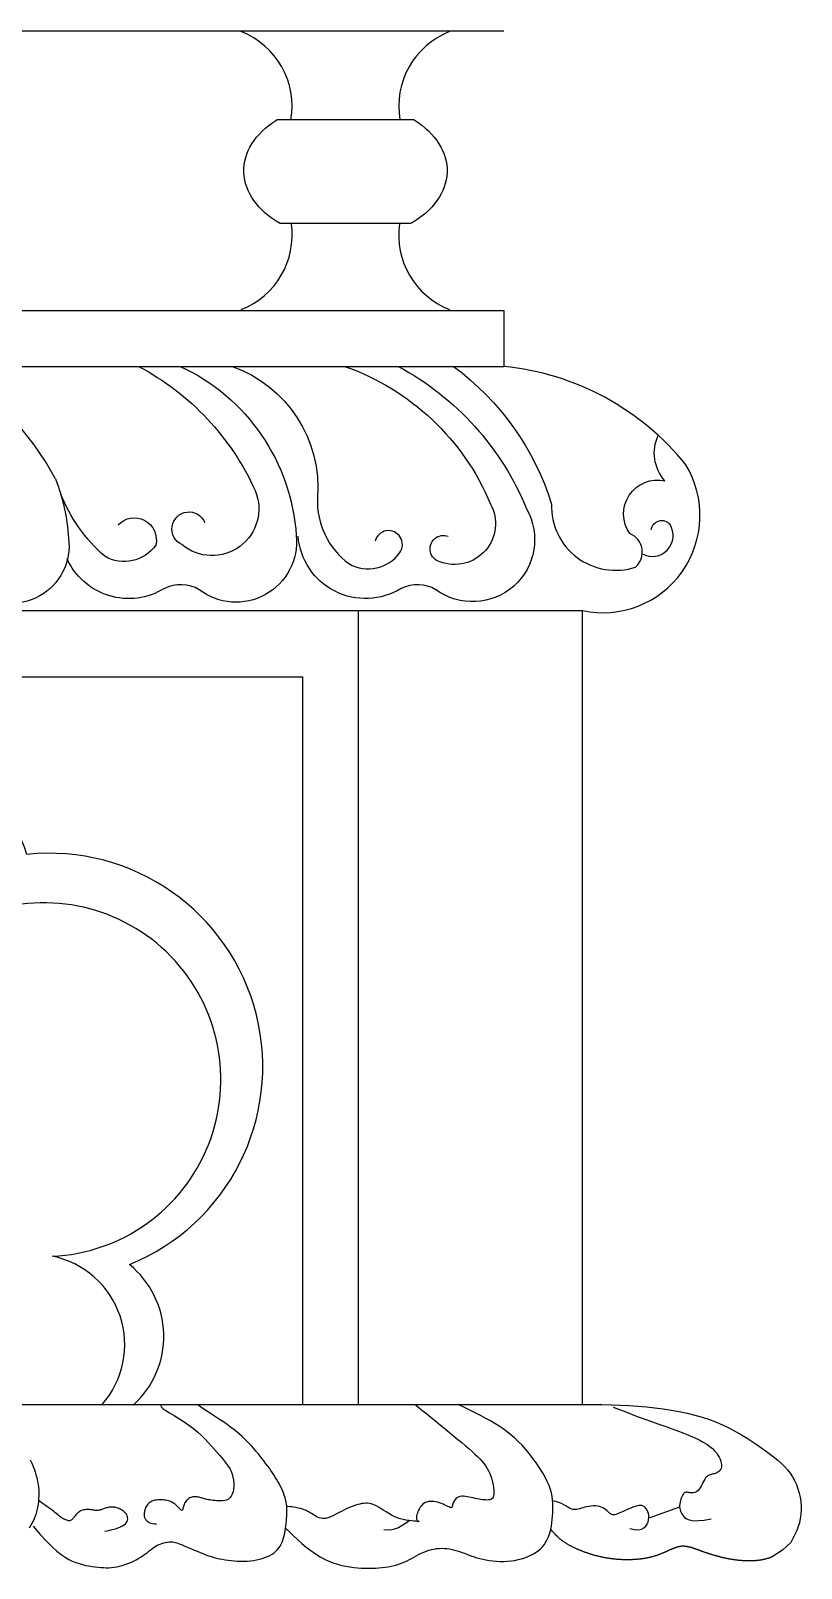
# Model space of a CAD drawing. Extents: x 1546 to 2300, y 2585 to 3453.
# Drawn here: x 2036.6 to 2177.7, y 3023.9 to 3305.3 of the extents above; entities that cross this region are included whole.
import ezdxf

# ---------------------------------------------------------------- set-up
doc = ezdxf.new("R2010")
doc.units = 0
doc.header["$LTSCALE"] = 100
doc.header["$MEASUREMENT"] = 0
for name, color, linetype in [('3', 3, 'CONTINUOUS'), ('4', 4, 'CONTINUOUS'), ('7', 7, 'CONTINUOUS')]:
    doc.layers.add(name, color=color, linetype=linetype)

msp = doc.modelspace()

# ---------------------------------------------------------------- linework, layer by layer
at = {"layer": '3'}
for points in [[(2056.3, 3243.92, -0.166758), (2077.68, 3221.17, -0.786109), (2064.27, 3211.29, -1.476922), (2068.46, 3215.32)], [(2073.49, 3243.92, -0.339015), (2089.09, 3219.81, 0.251606), (2094.86, 3207.81, 0.387484), (2104.18, 3209.85, 1.209122), (2099.63, 3211.9)], [(2094.03, 3243.92, -0.212943), (2120.79, 3218.72, -0.696085), (2111.52, 3208.15, -1.057158), (2113.05, 3212.81, -1.477588)], [(2113.99, 3243.92, -0.159085), (2131.98, 3218.72, 0.523282), (2147.35, 3207.18, 0.555487), (2146.32, 3213.3, -0.686592), (2152.72, 3222.98, -0.299604), (2151.5, 3231.29, -0.299604)], [(2052.55, 3214.9, -0.772247), (2059.47, 3211.2, -0.387484), (2050.14, 3209.15, -0.118951), (2042.02, 3220.61)]]:
    msp.add_lwpolyline(points, format="xyb", dxfattribs=at)
for points in [[(2060.38, 3053.71), (2060.44, 3053.49), (2060.76, 3053.19), (2061.3, 3052.82), (2062, 3052.38), (2062.82, 3051.88), (2063.72, 3051.34), (2064.64, 3050.75), (2065.54, 3050.14), (2066.37, 3049.5), (2067.15, 3048.86), (2067.86, 3048.2), (2068.52, 3047.55), (2069.13, 3046.9), (2069.69, 3046.27), (2070.22, 3045.67), (2070.72, 3045.09), (2071.18, 3044.56), (2071.62, 3044.05), (2072.02, 3043.57), (2072.39, 3043.1), (2072.72, 3042.63), (2073.01, 3042.16), (2073.25, 3041.67), (2073.45, 3041.16), (2073.61, 3040.62), (2073.71, 3040.06), (2073.77, 3039.49), (2073.77, 3038.93), (2073.73, 3038.4), (2073.64, 3037.91), (2073.49, 3037.47), (2073.29, 3037.1), (2073.05, 3036.8), (2072.76, 3036.58), (2072.43, 3036.42), (2072.09, 3036.32), (2071.72, 3036.26), (2071.35, 3036.24), (2070.98, 3036.25), (2070.62, 3036.27), (2070.28, 3036.3), (2069.95, 3036.34), (2069.65, 3036.38), (2069.36, 3036.43), (2069.1, 3036.48), (2068.85, 3036.54), (2068.62, 3036.59), (2068.4, 3036.64), (2068.21, 3036.7), (2068.03, 3036.75), (2067.85, 3036.79), (2067.69, 3036.84), (2067.53, 3036.88), (2067.38, 3036.91), (2067.23, 3036.94), (2067.07, 3036.97), (2066.91, 3036.99), (2066.74, 3037), (2066.57, 3037), (2066.4, 3036.99), (2066.23, 3036.97), (2066.05, 3036.93), (2065.88, 3036.88), (2065.71, 3036.81), (2065.55, 3036.71), (2065.39, 3036.6), (2065.24, 3036.47), (2065.1, 3036.32), (2064.97, 3036.16), (2064.85, 3035.99), (2064.75, 3035.81), (2064.66, 3035.61), (2064.59, 3035.41), (2064.54, 3035.21), (2064.49, 3035.03), (2064.45, 3034.85), (2064.41, 3034.71), (2064.36, 3034.6), (2064.3, 3034.53), (2064.22, 3034.52), (2064.11, 3034.56), (2063.99, 3034.66), (2063.85, 3034.79), (2063.69, 3034.96), (2063.52, 3035.14), (2063.34, 3035.33), (2063.14, 3035.52), (2062.94, 3035.69), (2062.73, 3035.85), (2062.52, 3035.98), (2062.3, 3036.1), (2062.07, 3036.19), (2061.82, 3036.27), (2061.57, 3036.34), (2061.31, 3036.39), (2061.04, 3036.42), (2060.75, 3036.45), (2060.46, 3036.46), (2060.16, 3036.46), (2059.86, 3036.44), (2059.57, 3036.41), (2059.28, 3036.36), (2059.02, 3036.29), (2058.77, 3036.2), (2058.55, 3036.09), (2058.35, 3035.96), (2058.17, 3035.82), (2058.01, 3035.66), (2057.88, 3035.49), (2057.76, 3035.32), (2057.66, 3035.13), (2057.58, 3034.95), (2057.51, 3034.76), (2057.45, 3034.57), (2057.41, 3034.38), (2057.38, 3034.19), (2057.36, 3034.02), (2057.35, 3033.85), (2057.35, 3033.69), (2057.35, 3033.55), (2057.37, 3033.42), (2057.38, 3033.3), (2057.41, 3033.2), (2057.45, 3033.1), (2057.5, 3033), (2057.56, 3032.9), (2057.64, 3032.8), (2057.74, 3032.7), (2057.86, 3032.59), (2058, 3032.48), (2058.16, 3032.37), (2058.37, 3032.27), (2058.61, 3032.18), (2058.89, 3032.12), (2059.22, 3032.07), (2059.6, 3032.05)], [(2106.97, 3053.89), (2107.28, 3053.64), (2107.76, 3053.25), (2108.37, 3052.76), (2109.09, 3052.17), (2109.89, 3051.53), (2110.74, 3050.84), (2111.6, 3050.14), (2112.46, 3049.44), (2113.29, 3048.77), (2114.08, 3048.13), (2114.82, 3047.51), (2115.53, 3046.92), (2116.19, 3046.36), (2116.81, 3045.83), (2117.39, 3045.32), (2117.92, 3044.83), (2118.4, 3044.37), (2118.84, 3043.93), (2119.23, 3043.49), (2119.59, 3043.06), (2119.9, 3042.63), (2120.19, 3042.19), (2120.43, 3041.73), (2120.65, 3041.26), (2120.85, 3040.76), (2121.01, 3040.24), (2121.14, 3039.72), (2121.25, 3039.21), (2121.33, 3038.71), (2121.37, 3038.25), (2121.39, 3037.83), (2121.37, 3037.47), (2121.32, 3037.17), (2121.25, 3036.93), (2121.14, 3036.75), (2121, 3036.61), (2120.84, 3036.52), (2120.65, 3036.46), (2120.43, 3036.43), (2120.19, 3036.42), (2119.93, 3036.43), (2119.64, 3036.45), (2119.34, 3036.48), (2119.02, 3036.53), (2118.68, 3036.59), (2118.34, 3036.65), (2117.98, 3036.72), (2117.62, 3036.8), (2117.26, 3036.88), (2116.89, 3036.95), (2116.53, 3037.02), (2116.18, 3037.08), (2115.85, 3037.11), (2115.53, 3037.11), (2115.24, 3037.08), (2114.97, 3037.01), (2114.73, 3036.89), (2114.52, 3036.74), (2114.35, 3036.55), (2114.2, 3036.35), (2114.07, 3036.14), (2113.97, 3035.93), (2113.89, 3035.72), (2113.83, 3035.54), (2113.79, 3035.38), (2113.77, 3035.24), (2113.74, 3035.14), (2113.71, 3035.07), (2113.67, 3035.02), (2113.6, 3035.01), (2113.5, 3035.03), (2113.37, 3035.07), (2113.19, 3035.15), (2112.97, 3035.25), (2112.71, 3035.37), (2112.42, 3035.5), (2112.11, 3035.64), (2111.78, 3035.77), (2111.44, 3035.89), (2111.09, 3036), (2110.75, 3036.08), (2110.4, 3036.14), (2110.07, 3036.16), (2109.74, 3036.16), (2109.42, 3036.12), (2109.12, 3036.05), (2108.83, 3035.94), (2108.57, 3035.79), (2108.33, 3035.59), (2108.11, 3035.37), (2107.92, 3035.11), (2107.75, 3034.84), (2107.6, 3034.56), (2107.48, 3034.29), (2107.38, 3034.02), (2107.3, 3033.77), (2107.25, 3033.55), (2107.22, 3033.35), (2107.21, 3033.18), (2107.23, 3033.03), (2107.25, 3032.9), (2107.3, 3032.79), (2107.36, 3032.7), (2107.43, 3032.63), (2107.51, 3032.58), (2107.59, 3032.54), (2107.66, 3032.51), (2107.7, 3032.49), (2107.71, 3032.48), (2107.66, 3032.48), (2107.54, 3032.49), (2107.35, 3032.51), (2107.07, 3032.52), (2106.71, 3032.55), (2106.29, 3032.59), (2105.81, 3032.65), (2105.3, 3032.74), (2104.77, 3032.85), (2104.22, 3033), (2103.68, 3033.18), (2103.15, 3033.4), (2102.64, 3033.66), (2102.15, 3033.94), (2101.67, 3034.23), (2101.22, 3034.52), (2100.78, 3034.8), (2100.37, 3035.06), (2099.98, 3035.28), (2099.61, 3035.47), (2099.26, 3035.61), (2098.92, 3035.71), (2098.59, 3035.78), (2098.26, 3035.82), (2097.93, 3035.82), (2097.59, 3035.8), (2097.24, 3035.75), (2096.87, 3035.67), (2096.48, 3035.57), (2096.07, 3035.45), (2095.65, 3035.31), (2095.23, 3035.16), (2094.79, 3034.98), (2094.35, 3034.78), (2093.91, 3034.57), (2093.47, 3034.34), (2093.03, 3034.11), (2092.6, 3033.87), (2092.17, 3033.65), (2091.76, 3033.45), (2091.36, 3033.28), (2090.99, 3033.14), (2090.63, 3033.05), (2090.29, 3033.02), (2089.98, 3033.03), (2089.68, 3033.08), (2089.39, 3033.17), (2089.12, 3033.28), (2088.86, 3033.42), (2088.61, 3033.57), (2088.35, 3033.73), (2088.1, 3033.88), (2087.84, 3034.04), (2087.58, 3034.19), (2087.3, 3034.34), (2087, 3034.48), (2086.69, 3034.61), (2086.34, 3034.73), (2085.97, 3034.84), (2085.57, 3034.94), (2085.16, 3035.02), (2084.75, 3035.09), (2084.36, 3035.14), (2084.02, 3035.19), (2083.74, 3035.22), (2083.54, 3035.24), (2083.45, 3035.25)], [(2143.25, 3053.42), (2145.54, 3052.53), (2147.66, 3051.73), (2149.62, 3051.01), (2151.42, 3050.37), (2153.06, 3049.79), (2154.55, 3049.26), (2155.88, 3048.77), (2157.06, 3048.31), (2158.1, 3047.87), (2158.99, 3047.44), (2159.76, 3047.03), (2160.42, 3046.62), (2160.97, 3046.23), (2161.44, 3045.83), (2161.83, 3045.44), (2162.16, 3045.05), (2162.43, 3044.65), (2162.66, 3044.26), (2162.83, 3043.87), (2162.96, 3043.5), (2163.04, 3043.14), (2163.07, 3042.81), (2163.06, 3042.5), (2163, 3042.23), (2162.9, 3042), (2162.77, 3041.8), (2162.6, 3041.63), (2162.41, 3041.5), (2162.21, 3041.39), (2162, 3041.3), (2161.78, 3041.23), (2161.57, 3041.18), (2161.37, 3041.14), (2161.18, 3041.1), (2161, 3041.05), (2160.83, 3040.99), (2160.66, 3040.91), (2160.5, 3040.81), (2160.34, 3040.66), (2160.18, 3040.46), (2160.02, 3040.22), (2159.86, 3039.93), (2159.7, 3039.62), (2159.53, 3039.29), (2159.36, 3038.97), (2159.18, 3038.66), (2158.99, 3038.38), (2158.79, 3038.15), (2158.58, 3037.97), (2158.36, 3037.85), (2158.14, 3037.77), (2157.92, 3037.72), (2157.7, 3037.71), (2157.49, 3037.72), (2157.29, 3037.74), (2157.11, 3037.77), (2156.94, 3037.8), (2156.79, 3037.83), (2156.66, 3037.84), (2156.54, 3037.83), (2156.42, 3037.8), (2156.31, 3037.75), (2156.2, 3037.65), (2156.1, 3037.52), (2155.98, 3037.34), (2155.87, 3037.12), (2155.76, 3036.87), (2155.66, 3036.59), (2155.58, 3036.3), (2155.5, 3036), (2155.45, 3035.7), (2155.42, 3035.41), (2155.42, 3035.14), (2155.44, 3034.87), (2155.5, 3034.62), (2155.57, 3034.38), (2155.68, 3034.15), (2155.81, 3033.91), (2155.96, 3033.69), (2156.14, 3033.46), (2156.34, 3033.23), (2156.61, 3033.02), (2156.96, 3032.84), (2157.43, 3032.7), (2158.06, 3032.63), (2158.87, 3032.64), (2159.91, 3032.75), (2161.19, 3032.97)], [(2050.13, 3030.72), (2050.86, 3030.86), (2051.51, 3031.01), (2052.08, 3031.16), (2052.58, 3031.32), (2053.01, 3031.49), (2053.37, 3031.67), (2053.67, 3031.86), (2053.9, 3032.06), (2054.09, 3032.28), (2054.21, 3032.5), (2054.29, 3032.73), (2054.33, 3032.96), (2054.32, 3033.19), (2054.27, 3033.41), (2054.19, 3033.63), (2054.08, 3033.83), (2053.93, 3034.02), (2053.77, 3034.2), (2053.58, 3034.36), (2053.38, 3034.5), (2053.17, 3034.63), (2052.96, 3034.74), (2052.75, 3034.84), (2052.54, 3034.93), (2052.34, 3034.99), (2052.14, 3035.05), (2051.96, 3035.09), (2051.78, 3035.11), (2051.6, 3035.13), (2051.43, 3035.13), (2051.25, 3035.13), (2051.08, 3035.11), (2050.91, 3035.08), (2050.73, 3035.04), (2050.55, 3035), (2050.38, 3034.96), (2050.21, 3034.9), (2050.05, 3034.85), (2049.89, 3034.8), (2049.74, 3034.74), (2049.6, 3034.69), (2049.47, 3034.64), (2049.34, 3034.6), (2049.21, 3034.56), (2049.07, 3034.53), (2048.93, 3034.51), (2048.78, 3034.5), (2048.61, 3034.5), (2048.43, 3034.51), (2048.23, 3034.54), (2048.02, 3034.57), (2047.81, 3034.6), (2047.58, 3034.63), (2047.36, 3034.66), (2047.13, 3034.68), (2046.91, 3034.68), (2046.69, 3034.68), (2046.48, 3034.65), (2046.28, 3034.62), (2046.08, 3034.56), (2045.89, 3034.5), (2045.71, 3034.42), (2045.54, 3034.32), (2045.37, 3034.22), (2045.22, 3034.1), (2045.07, 3033.97), (2044.94, 3033.83), (2044.81, 3033.69), (2044.69, 3033.55), (2044.58, 3033.41), (2044.48, 3033.27), (2044.38, 3033.15), (2044.29, 3033.03), (2044.21, 3032.93), (2044.13, 3032.84), (2044.05, 3032.76), (2043.96, 3032.7), (2043.86, 3032.66), (2043.75, 3032.63), (2043.63, 3032.62), (2043.5, 3032.63), (2043.34, 3032.66), (2043.18, 3032.7), (2043.01, 3032.76), (2042.84, 3032.83), (2042.66, 3032.91), (2042.49, 3033), (2042.32, 3033.11), (2042.15, 3033.22), (2041.99, 3033.34), (2041.82, 3033.47), (2041.65, 3033.61), (2041.46, 3033.77), (2041.24, 3033.94), (2041, 3034.14), (2040.73, 3034.35), (2040.42, 3034.59), (2040.08, 3034.84), (2039.72, 3035.1), (2039.36, 3035.36), (2039, 3035.62), (2038.65, 3035.86), (2038.33, 3036.09), (2038.04, 3036.29)], [(2146.28, 3031.21), (2147.15, 3031.01), (2147.86, 3030.98), (2148.44, 3031.09), (2148.89, 3031.31), (2149.24, 3031.62), (2149.48, 3031.99), (2149.64, 3032.39), (2149.74, 3032.81), (2149.77, 3033.21), (2149.76, 3033.59), (2149.7, 3033.95), (2149.6, 3034.27), (2149.47, 3034.57), (2149.32, 3034.82), (2149.13, 3035.04), (2148.94, 3035.2), (2148.72, 3035.32), (2148.5, 3035.39), (2148.26, 3035.42), (2148.01, 3035.41), (2147.74, 3035.37), (2147.45, 3035.29), (2147.15, 3035.19), (2146.83, 3035.08), (2146.49, 3034.94), (2146.14, 3034.8), (2145.78, 3034.65), (2145.42, 3034.49), (2145.08, 3034.34), (2144.75, 3034.2), (2144.45, 3034.06), (2144.18, 3033.94), (2143.94, 3033.84), (2143.74, 3033.76), (2143.56, 3033.71), (2143.4, 3033.68), (2143.25, 3033.69), (2143.1, 3033.72), (2142.95, 3033.79), (2142.79, 3033.9), (2142.6, 3034.04), (2142.4, 3034.22), (2142.17, 3034.41), (2141.93, 3034.6), (2141.66, 3034.8), (2141.37, 3034.98), (2141.06, 3035.13), (2140.72, 3035.25), (2140.36, 3035.32), (2139.99, 3035.35), (2139.6, 3035.34), (2139.21, 3035.31), (2138.82, 3035.25), (2138.44, 3035.17), (2138.08, 3035.09), (2137.73, 3034.99), (2137.41, 3034.9), (2137.12, 3034.81), (2136.84, 3034.74), (2136.57, 3034.69), (2136.31, 3034.66), (2136.05, 3034.66), (2135.79, 3034.71), (2135.52, 3034.8), (2135.24, 3034.95), (2134.93, 3035.13), (2134.59, 3035.34), (2134.21, 3035.55), (2133.79, 3035.77), (2133.3, 3035.97), (2132.76, 3036.13), (2132.13, 3036.26)], [(2155.42, 3035.12), (2149.76, 3033.07)], [(2105.91, 3032.59), (2105.41, 3032.26), (2104.92, 3031.93), (2104.42, 3031.62), (2103.91, 3031.34), (2103.35, 3031.12), (2102.73, 3030.98), (2102.04, 3030.91), (2101.24, 3030.95)]]:
    msp.add_lwpolyline(points, dxfattribs=at)
for centre, radius, start, end in [((2150.43, 3212.95), 3.81, 240.8558, 32.0424), ((2152.15, 3213.65), 2.01, 41.0055, 170.8546)]:
    msp.add_arc(centre, radius, start, end, dxfattribs=at)
at = {"layer": '4'}
for p, q in [((1723.09, 3305.35), (2123.21, 3305.35)), ((2106.15, 3270.04), (2082.27, 3270.04)), ((1723.09, 3254.16), (2123.21, 3254.16)), ((2123.21, 3254.16), (2123.21, 3243.92)), ((1723.09, 3243.92), (2123.21, 3243.92)), ((1708.67, 3199.21), (2137.64, 3199.21)), ((2096.63, 3053.89), (2096.63, 3199.21)), ((2137.64, 3053.89), (2137.64, 3199.21)), ((1759.92, 3187.1), (2086.38, 3187.1)), ((2086.38, 3053.89), (2086.38, 3187.1)), ((1708.67, 3053.89), (2137.64, 3053.89))]:
    msp.add_line(p, q, dxfattribs=at)
for points in [[(2106.81, 3289.03), (2081.61, 3289.03)], [(2137.64, 3053.89), (2139.43, 3053.89), (2141.18, 3053.87), (2142.88, 3053.83), (2144.54, 3053.78), (2146.17, 3053.7), (2147.76, 3053.6), (2149.33, 3053.47), (2150.87, 3053.31), (2152.39, 3053.11), (2153.89, 3052.88), (2155.36, 3052.61), (2156.8, 3052.3), (2158.2, 3051.95), (2159.57, 3051.56), (2160.89, 3051.13), (2162.16, 3050.64), (2163.38, 3050.12), (2164.55, 3049.55), (2165.67, 3048.96), (2166.74, 3048.35), (2167.76, 3047.72), (2168.72, 3047.1), (2169.64, 3046.49), (2170.5, 3045.89), (2171.31, 3045.32), (2172.07, 3044.77), (2172.78, 3044.22), (2173.45, 3043.68), (2174.06, 3043.13), (2174.63, 3042.56), (2175.16, 3041.97), (2175.64, 3041.35), (2176.07, 3040.68), (2176.46, 3039.97), (2176.8, 3039.24), (2177.09, 3038.48), (2177.33, 3037.7), (2177.51, 3036.91), (2177.64, 3036.12), (2177.7, 3035.33), (2177.7, 3034.55), (2177.64, 3033.77), (2177.52, 3033.01), (2177.35, 3032.27), (2177.13, 3031.55), (2176.86, 3030.85), (2175.77, 3028.67), (2174.29, 3027.25), (2172.39, 3026.04)]]:
    msp.add_lwpolyline(points, dxfattribs=at)
for points in [[(2137.64, 3199.21, 0.656727), (2156.58, 3225.89, 0.20061), (2123.21, 3243.92)], [(2055.35, 3053.79, 0.46072), (2054.66, 3079.51, 0.869302), (2035.87, 3154.58, 0.487181), (1999.69, 3168.48, 0.049167), (1974.64, 3155.97, -0.639278), (1947.5, 3173.35, -0.221375), (1923.15, 3184.47, -0.221375)], [(2049.62, 3053.89, 0.579107), (2040.5, 3081.03, 1.163796), (2028, 3143.79, 0.67601), (2003.51, 3160.79, 0.05065), (1979.21, 3148.75, -0.524706), (1939.34, 3165.59, -0.111453), (1923.15, 3172.82, -0.111453)]]:
    msp.add_lwpolyline(points, format="xyb", dxfattribs=at)
for centre, start, end in [((2069.78, 3291.53), 350.1662, 68.5726), ((2118.64, 3291.53), 111.4274, 189.8338), ((2069.78, 3267.97), 291.4274, 8.0831), ((2118.64, 3267.97), 171.9169, 248.5726)]:
    msp.add_arc(centre, 14.67, start, end, dxfattribs=at)
at = {"layer": '4', "extrusion": (0, 0, -1)}
for start_param, end_param in [(8.550125, 10.252064), (5.455899, 7.157838)]:
    msp.add_ellipse((2094.21, 3279.73), major_axis=(18.61, 0), ratio=0.678572, start_param=start_param, end_param=end_param, dxfattribs=at)
at = {"layer": '7'}
for points in [[(2063.96, 3243.92, -0.274378), (2085.2, 3212.93, -0.656532), (2067.41, 3203.04, 0.252903), (2061.04, 3203.26, -0.452617), (2043.21, 3208.73, -0.452617)], [(2103.85, 3243.92, -0.174714), (2127.39, 3217.81, -0.808093), (2110.78, 3203.04, 0.252903), (2104.41, 3203.26, -0.559601), (2085.53, 3212.81)], [(2041.1, 3223.32, -0.075748), (2043.48, 3212.49, -0.690518), (2026.31, 3203.09, 0.298675), (2018.83, 3203.83, -0.404104), (1996.4, 3208.17)]]:
    msp.add_lwpolyline(points, format="xyb", dxfattribs=at)
for points in [[(2037, 3031.62), (2038.3, 3030.12), (2039.44, 3028.89), (2040.44, 3027.88), (2041.33, 3027.07), (2042.13, 3026.43), (2042.85, 3025.94), (2043.53, 3025.55), (2044.17, 3025.24), (2044.8, 3024.98), (2045.43, 3024.77), (2046.04, 3024.59), (2046.64, 3024.45), (2047.22, 3024.34), (2047.79, 3024.25), (2048.35, 3024.18), (2048.88, 3024.13), (2049.4, 3024.08), (2049.9, 3024.05), (2050.39, 3024.03), (2050.87, 3024.03), (2051.35, 3024.05), (2051.83, 3024.1), (2052.32, 3024.17), (2052.82, 3024.28), (2053.33, 3024.42), (2053.84, 3024.59), (2054.36, 3024.78), (2054.88, 3025), (2055.39, 3025.24), (2055.88, 3025.49), (2056.35, 3025.75), (2056.79, 3026.02), (2057.2, 3026.3), (2057.58, 3026.57), (2057.93, 3026.84), (2058.27, 3027.11), (2058.6, 3027.36), (2058.92, 3027.6), (2059.24, 3027.82), (2059.57, 3028.02), (2059.91, 3028.19), (2060.25, 3028.34), (2060.6, 3028.47), (2060.94, 3028.57), (2061.28, 3028.65), (2061.61, 3028.7), (2061.93, 3028.74), (2062.24, 3028.75), (2062.53, 3028.74), (2062.8, 3028.7), (2063.07, 3028.65), (2063.35, 3028.57), (2063.64, 3028.48), (2063.94, 3028.36), (2064.28, 3028.22), (2064.66, 3028.06), (2065.07, 3027.87), (2065.53, 3027.67), (2066.01, 3027.46), (2066.52, 3027.25), (2067.04, 3027.03), (2067.57, 3026.81), (2068.11, 3026.6), (2068.63, 3026.41), (2069.14, 3026.23), (2069.64, 3026.07), (2070.14, 3025.92), (2070.63, 3025.79), (2071.13, 3025.68), (2071.64, 3025.58), (2072.16, 3025.49), (2072.7, 3025.41), (2073.25, 3025.34), (2073.83, 3025.29), (2074.41, 3025.25), (2075.01, 3025.23), (2075.6, 3025.23), (2076.2, 3025.25), (2076.79, 3025.29), (2077.36, 3025.35), (2077.92, 3025.45), (2078.46, 3025.56), (2078.98, 3025.71), (2079.47, 3025.88), (2079.94, 3026.07), (2080.38, 3026.28), (2080.78, 3026.52), (2081.14, 3026.77), (2081.47, 3027.05), (2081.76, 3027.34), (2082.01, 3027.66), (2082.24, 3027.99), (2082.43, 3028.34), (2082.61, 3028.71), (2082.76, 3029.09), (2082.89, 3029.49), (2083, 3029.91), (2083.1, 3030.34), (2083.19, 3030.78), (2083.26, 3031.23), (2083.32, 3031.68), (2083.37, 3032.14), (2083.41, 3032.59), (2083.44, 3033.04), (2083.47, 3033.48), (2083.48, 3033.92), (2083.49, 3034.35), (2083.48, 3034.78), (2083.45, 3035.2), (2083.41, 3035.63), (2083.34, 3036.05), (2083.25, 3036.47), (2083.14, 3036.9), (2083, 3037.32), (2082.85, 3037.75), (2082.67, 3038.17), (2082.48, 3038.59), (2082.28, 3039.01), (2082.06, 3039.42), (2081.83, 3039.83), (2081.6, 3040.23), (2081.36, 3040.62), (2081.1, 3041.02), (2080.84, 3041.41), (2080.56, 3041.81), (2080.27, 3042.22), (2079.97, 3042.64), (2079.64, 3043.07), (2079.3, 3043.51), (2078.95, 3043.97), (2078.58, 3044.44), (2078.2, 3044.91), (2077.8, 3045.38), (2077.4, 3045.85), (2076.99, 3046.32), (2076.57, 3046.77), (2076.15, 3047.21), (2075.72, 3047.64), (2075.28, 3048.06), (2074.8, 3048.48), (2074.3, 3048.9), (2073.77, 3049.33), (2073.18, 3049.77), (2072.55, 3050.23), (2071.87, 3050.7), (2071.15, 3051.18), (2070.41, 3051.67), (2069.68, 3052.14), (2068.97, 3052.61), (2068.3, 3053.05), (2067.69, 3053.45), (2067.17, 3053.82)], [(2083.26, 3031.24), (2083.63, 3030.87), (2084.13, 3030.38), (2084.74, 3029.8), (2085.44, 3029.16), (2086.21, 3028.48), (2087.02, 3027.8), (2087.86, 3027.15), (2088.71, 3026.55), (2089.55, 3026.03), (2090.37, 3025.59), (2091.18, 3025.22), (2091.98, 3024.91), (2092.76, 3024.66), (2093.52, 3024.46), (2094.27, 3024.3), (2095.01, 3024.18), (2095.73, 3024.08), (2096.43, 3024.01), (2097.11, 3023.96), (2097.79, 3023.93), (2098.44, 3023.93), (2099.08, 3023.94), (2099.7, 3023.97), (2100.31, 3024.01), (2100.91, 3024.06), (2101.48, 3024.13), (2102.04, 3024.21), (2102.59, 3024.31), (2103.12, 3024.42), (2103.63, 3024.56), (2104.13, 3024.71), (2104.61, 3024.89), (2105.08, 3025.09), (2105.53, 3025.31), (2105.97, 3025.54), (2106.41, 3025.78), (2106.84, 3026.02), (2107.27, 3026.26), (2107.71, 3026.49), (2108.15, 3026.7), (2108.59, 3026.9), (2109.05, 3027.07), (2109.5, 3027.22), (2109.97, 3027.35), (2110.44, 3027.45), (2110.91, 3027.52), (2111.38, 3027.57), (2111.85, 3027.58), (2112.33, 3027.57), (2112.8, 3027.52), (2113.27, 3027.46), (2113.74, 3027.36), (2114.2, 3027.25), (2114.66, 3027.12), (2115.11, 3026.98), (2115.56, 3026.83), (2116, 3026.67), (2116.44, 3026.5), (2116.88, 3026.33), (2117.33, 3026.16), (2117.79, 3026), (2118.28, 3025.84), (2118.8, 3025.7), (2119.35, 3025.56), (2119.94, 3025.45), (2120.56, 3025.35), (2121.2, 3025.27), (2121.87, 3025.21), (2122.54, 3025.18), (2123.22, 3025.18), (2123.9, 3025.21), (2124.57, 3025.27), (2125.23, 3025.37), (2125.86, 3025.5), (2126.48, 3025.66), (2127.07, 3025.85), (2127.63, 3026.07), (2128.16, 3026.31), (2128.66, 3026.58), (2129.12, 3026.87), (2129.54, 3027.18), (2129.93, 3027.51), (2130.28, 3027.86), (2130.59, 3028.24), (2130.87, 3028.64), (2131.12, 3029.08), (2131.33, 3029.53), (2131.52, 3030.02), (2131.68, 3030.54), (2131.81, 3031.09), (2131.93, 3031.66), (2132.01, 3032.24), (2132.08, 3032.84), (2132.14, 3033.44), (2132.17, 3034.05), (2132.19, 3034.65), (2132.2, 3035.25), (2132.19, 3035.85), (2132.15, 3036.45), (2132.07, 3037.07), (2131.94, 3037.71), (2131.76, 3038.37), (2131.51, 3039.08), (2131.18, 3039.83), (2130.78, 3040.62), (2130.31, 3041.46), (2129.77, 3042.31), (2129.18, 3043.18), (2128.56, 3044.04), (2127.9, 3044.87), (2127.23, 3045.68), (2126.55, 3046.43), (2125.87, 3047.13), (2125.19, 3047.77), (2124.51, 3048.36), (2123.81, 3048.91), (2123.09, 3049.44), (2122.34, 3049.93), (2121.57, 3050.42), (2120.76, 3050.89), (2119.91, 3051.36), (2119.05, 3051.83), (2118.2, 3052.27), (2117.37, 3052.69), (2116.61, 3053.07), (2115.92, 3053.4), (2115.34, 3053.68), (2114.89, 3053.89)], [(2036.31, 3031.32), (2036.57, 3031.73), (2036.82, 3032.15), (2037.05, 3032.58), (2037.26, 3033.04), (2037.45, 3033.51), (2037.61, 3034.01), (2037.75, 3034.52), (2037.86, 3035.05), (2037.96, 3035.58), (2038.02, 3036.13), (2038.07, 3036.67), (2038.09, 3037.21), (2038.1, 3037.74), (2038.08, 3038.25), (2038.04, 3038.76), (2037.98, 3039.27), (2037.89, 3039.77), (2037.78, 3040.28), (2037.64, 3040.81), (2037.48, 3041.34), (2037.29, 3041.9), (2037.07, 3042.48), (2036.82, 3043.08), (2036.55, 3043.7)], [(2172.39, 3026.04), (2172.31, 3026), (2172.22, 3025.97), (2172.14, 3025.93), (2172.05, 3025.9), (2171.97, 3025.86), (2171.88, 3025.83), (2171.79, 3025.8), (2171.71, 3025.77), (2171.62, 3025.74), (2171.53, 3025.71), (2171.44, 3025.69), (2171.35, 3025.66), (2171.26, 3025.63), (2171.17, 3025.61), (2171.08, 3025.59), (2170.99, 3025.56), (2170.89, 3025.54), (2170.8, 3025.52), (2170.71, 3025.5), (2170.61, 3025.48), (2170.52, 3025.46), (2170.42, 3025.45), (2170.33, 3025.43), (2170.23, 3025.41), (2170.14, 3025.4), (2170.04, 3025.38), (2169.94, 3025.37), (2169.85, 3025.36), (2169.75, 3025.35), (2169.65, 3025.34), (2169.55, 3025.33), (2169.45, 3025.32), (2169.36, 3025.31), (2169.26, 3025.3), (2169.16, 3025.29), (2169.06, 3025.29), (2168.96, 3025.28), (2168.86, 3025.28), (2168.76, 3025.27), (2168.66, 3025.27), (2168.56, 3025.27), (2168.46, 3025.26), (2168.36, 3025.26), (2168.26, 3025.26), (2168.15, 3025.26), (2168.05, 3025.26), (2167.95, 3025.26), (2167.85, 3025.27), (2167.75, 3025.27), (2167.65, 3025.27), (2167.54, 3025.27), (2167.44, 3025.28), (2167.34, 3025.28), (2167.24, 3025.29), (2167.14, 3025.3), (2167.04, 3025.3), (2166.93, 3025.31), (2166.83, 3025.32), (2166.73, 3025.32), (2166.63, 3025.33), (2166.53, 3025.34), (2166.42, 3025.35), (2166.32, 3025.36), (2166.22, 3025.37), (2166.12, 3025.38), (2166.02, 3025.4), (2165.92, 3025.41), (2165.82, 3025.42), (2165.72, 3025.43), (2165.61, 3025.45), (2165.51, 3025.46), (2165.41, 3025.48), (2165.31, 3025.49), (2165.21, 3025.51), (2165.11, 3025.52), (2165.01, 3025.54), (2164.92, 3025.55), (2164.82, 3025.57), (2164.72, 3025.59), (2164.62, 3025.61), (2164.52, 3025.62), (2164.42, 3025.64), (2164.32, 3025.66), (2164.23, 3025.68), (2164.13, 3025.7), (2164.03, 3025.72), (2163.94, 3025.74), (2163.84, 3025.76), (2163.74, 3025.78), (2163.65, 3025.8), (2163.55, 3025.82), (2163.46, 3025.84), (2163.36, 3025.86), (2163.27, 3025.89), (2163.17, 3025.91), (2163.08, 3025.93), (2162.98, 3025.95), (2162.89, 3025.98), (2162.8, 3026), (2162.71, 3026.02), (2162.61, 3026.05), (2162.52, 3026.07), (2162.43, 3026.1), (2162.34, 3026.12), (2162.25, 3026.14), (2162.16, 3026.17), (2162.07, 3026.19), (2161.98, 3026.22), (2161.89, 3026.24), (2161.8, 3026.27), (2161.71, 3026.3), (2161.62, 3026.32), (2161.54, 3026.35), (2161.45, 3026.37), (2161.36, 3026.4), (2161.28, 3026.43), (2161.19, 3026.45), (2161.11, 3026.48), (2161.02, 3026.51), (2160.94, 3026.53), (2160.85, 3026.56), (2160.77, 3026.59), (2160.69, 3026.61), (2160.6, 3026.64), (2160.52, 3026.67), (2160.44, 3026.7), (2160.36, 3026.72), (2160.28, 3026.75), (2160.2, 3026.78), (2160.12, 3026.81), (2160.04, 3026.83), (2159.96, 3026.86), (2159.88, 3026.89), (2159.81, 3026.92), (2159.73, 3026.94), (2159.65, 3026.97), (2159.58, 3027), (2159.5, 3027.02), (2159.43, 3027.05), (2159.35, 3027.08), (2159.28, 3027.11), (2159.21, 3027.13), (2159.13, 3027.16), (2159.06, 3027.19), (2158.99, 3027.21), (2158.92, 3027.24), (2158.85, 3027.27), (2158.78, 3027.29), (2158.71, 3027.32), (2158.64, 3027.34), (2158.57, 3027.37), (2158.5, 3027.39), (2158.43, 3027.42), (2158.36, 3027.44), (2158.3, 3027.46), (2158.23, 3027.49), (2158.16, 3027.51), (2158.09, 3027.53), (2158.03, 3027.56), (2157.96, 3027.58), (2157.9, 3027.6), (2157.83, 3027.62), (2157.77, 3027.64), (2157.7, 3027.66), (2157.64, 3027.68), (2157.57, 3027.7), (2157.51, 3027.72), (2157.44, 3027.73), (2157.38, 3027.75), (2157.32, 3027.77), (2157.25, 3027.78), (2157.19, 3027.8), (2157.13, 3027.81), (2157.06, 3027.83), (2157, 3027.84), (2156.94, 3027.85), (2156.88, 3027.86), (2156.82, 3027.88), (2156.75, 3027.89), (2156.69, 3027.9), (2156.63, 3027.9), (2156.57, 3027.91), (2156.51, 3027.92), (2156.45, 3027.93), (2156.38, 3027.93), (2156.32, 3027.94), (2156.26, 3027.94), (2156.2, 3027.94), (2156.14, 3027.94), (2156.08, 3027.94), (2156.02, 3027.94), (2155.96, 3027.94), (2155.9, 3027.94), (2155.83, 3027.94), (2155.77, 3027.93), (2155.71, 3027.93), (2155.65, 3027.92), (2155.59, 3027.91), (2155.53, 3027.91), (2155.47, 3027.9), (2155.4, 3027.89), (2155.34, 3027.87), (2155.28, 3027.86), (2155.22, 3027.85), (2155.16, 3027.83), (2155.1, 3027.82), (2155.03, 3027.8), (2154.97, 3027.79), (2154.91, 3027.77), (2154.85, 3027.75), (2154.78, 3027.73), (2154.72, 3027.71), (2154.66, 3027.69), (2154.59, 3027.67), (2154.53, 3027.64), (2154.47, 3027.62), (2154.4, 3027.6), (2154.34, 3027.57), (2154.27, 3027.55), (2154.21, 3027.52), (2154.15, 3027.5), (2154.08, 3027.47), (2154.01, 3027.44), (2153.95, 3027.41), (2153.88, 3027.39), (2153.82, 3027.36), (2153.75, 3027.33), (2153.68, 3027.3), (2153.62, 3027.27), (2153.55, 3027.24), (2153.48, 3027.21), (2153.41, 3027.18), (2153.34, 3027.15), (2153.28, 3027.11), (2153.21, 3027.08), (2153.14, 3027.05), (2153.07, 3027.02), (2153, 3026.99), (2152.92, 3026.96), (2152.85, 3026.92), (2152.78, 3026.89), (2152.71, 3026.86), (2152.64, 3026.83), (2152.56, 3026.8), (2152.49, 3026.76), (2152.42, 3026.73), (2152.34, 3026.7), (2152.27, 3026.67), (2152.19, 3026.64), (2152.12, 3026.6), (2152.04, 3026.57), (2151.96, 3026.54), (2151.88, 3026.51), (2151.81, 3026.48), (2151.73, 3026.45), (2151.65, 3026.42), (2151.57, 3026.39), (2151.49, 3026.36), (2151.41, 3026.33), (2151.33, 3026.3), (2151.24, 3026.27), (2151.16, 3026.25), (2151.08, 3026.22), (2150.99, 3026.19), (2150.91, 3026.17), (2150.83, 3026.14), (2150.74, 3026.12), (2150.65, 3026.09), (2150.57, 3026.07), (2150.48, 3026.04), (2150.39, 3026.02), (2150.3, 3026), (2150.21, 3025.97), (2150.13, 3025.95), (2150.04, 3025.93), (2149.95, 3025.91), (2149.85, 3025.89), (2149.76, 3025.87), (2149.67, 3025.85), (2149.58, 3025.83), (2149.49, 3025.81), (2149.39, 3025.79), (2149.3, 3025.78), (2149.21, 3025.76), (2149.11, 3025.74), (2149.02, 3025.73), (2148.92, 3025.71), (2148.82, 3025.7), (2148.73, 3025.68), (2148.63, 3025.67), (2148.54, 3025.65), (2148.44, 3025.64), (2148.34, 3025.63), (2148.24, 3025.62), (2148.14, 3025.6), (2148.05, 3025.59), (2147.95, 3025.58), (2147.85, 3025.57), (2147.75, 3025.56), (2147.65, 3025.55), (2147.55, 3025.55), (2147.45, 3025.54), (2147.35, 3025.53), (2147.25, 3025.52), (2147.14, 3025.52), (2147.04, 3025.51), (2146.94, 3025.5), (2146.84, 3025.5), (2146.74, 3025.49), (2146.63, 3025.49), (2146.53, 3025.49), (2146.43, 3025.48), (2146.33, 3025.48), (2146.22, 3025.48), (2146.12, 3025.48), (2146.02, 3025.48), (2145.91, 3025.47), (2145.81, 3025.47), (2145.71, 3025.47), (2145.6, 3025.48), (2145.5, 3025.48), (2145.39, 3025.48), (2145.29, 3025.48), (2145.19, 3025.48), (2145.08, 3025.49), (2144.98, 3025.49), (2144.87, 3025.49), (2144.77, 3025.5), (2144.66, 3025.5), (2144.56, 3025.51), (2144.45, 3025.52), (2144.35, 3025.52), (2144.24, 3025.53), (2144.14, 3025.54), (2144.03, 3025.55), (2143.93, 3025.55), (2143.82, 3025.56), (2143.72, 3025.57), (2143.61, 3025.58), (2143.5, 3025.59), (2143.4, 3025.61), (2143.29, 3025.62), (2143.19, 3025.63), (2143.08, 3025.64), (2142.98, 3025.66), (2142.87, 3025.67), (2142.76, 3025.69), (2142.66, 3025.7), (2142.55, 3025.72), (2142.45, 3025.73), (2142.34, 3025.75), (2142.23, 3025.77), (2142.13, 3025.78), (2142.02, 3025.8), (2141.91, 3025.82), (2141.81, 3025.84), (2141.7, 3025.86), (2141.59, 3025.88), (2141.49, 3025.9), (2141.38, 3025.92), (2141.27, 3025.94), (2141.17, 3025.97), (2141.06, 3025.99), (2140.95, 3026.01), (2140.84, 3026.04), (2140.74, 3026.06), (2140.63, 3026.09), (2140.52, 3026.12), (2140.41, 3026.14), (2140.31, 3026.17), (2140.2, 3026.2), (2140.09, 3026.23), (2139.98, 3026.25), (2139.87, 3026.28), (2139.77, 3026.31), (2139.66, 3026.34), (2139.55, 3026.38), (2139.44, 3026.41), (2139.33, 3026.44), (2139.22, 3026.47), (2139.11, 3026.51), (2139.01, 3026.54), (2138.9, 3026.58), (2138.79, 3026.61), (2138.68, 3026.65), (2138.57, 3026.68), (2138.46, 3026.72), (2138.35, 3026.76), (2138.24, 3026.8), (2138.13, 3026.84), (2138.02, 3026.88), (2137.91, 3026.92), (2137.8, 3026.96), (2137.69, 3027), (2137.59, 3027.04), (2137.48, 3027.09), (2137.37, 3027.13), (2137.26, 3027.17), (2137.15, 3027.22), (2137.04, 3027.26), (2136.93, 3027.31), (2136.82, 3027.35), (2136.72, 3027.4), (2136.61, 3027.45), (2136.5, 3027.5), (2136.4, 3027.54), (2136.29, 3027.59), (2136.18, 3027.64), (2136.08, 3027.69), (2135.97, 3027.74), (2135.87, 3027.8), (2135.77, 3027.85), (2135.66, 3027.9), (2135.56, 3027.95), (2135.46, 3028.01), (2135.36, 3028.06), (2135.26, 3028.11), (2135.16, 3028.17), (2135.06, 3028.22), (2134.96, 3028.28), (2134.87, 3028.34), (2134.77, 3028.39), (2134.68, 3028.45), (2134.58, 3028.51), (2134.49, 3028.57), (2134.4, 3028.63), (2134.31, 3028.68), (2134.22, 3028.74), (2134.13, 3028.81), (2134.04, 3028.87), (2133.96, 3028.93), (2133.87, 3028.99), (2133.79, 3029.05), (2133.7, 3029.12), (2133.62, 3029.19), (2133.53, 3029.26), (2133.44, 3029.33), (2133.35, 3029.41), (2133.25, 3029.5), (2133.15, 3029.6), (2133.02, 3029.72), (2132.87, 3029.88), (2132.68, 3030.09), (2132.45, 3030.35), (2132.16, 3030.68), (2131.81, 3031.09)]]:
    msp.add_lwpolyline(points, dxfattribs=at)
msp.add_arc((1996.2, 3199.43), 50.86, 28.0073, 61.0154, dxfattribs=at)

doc.saveas('drawing.dxf')
